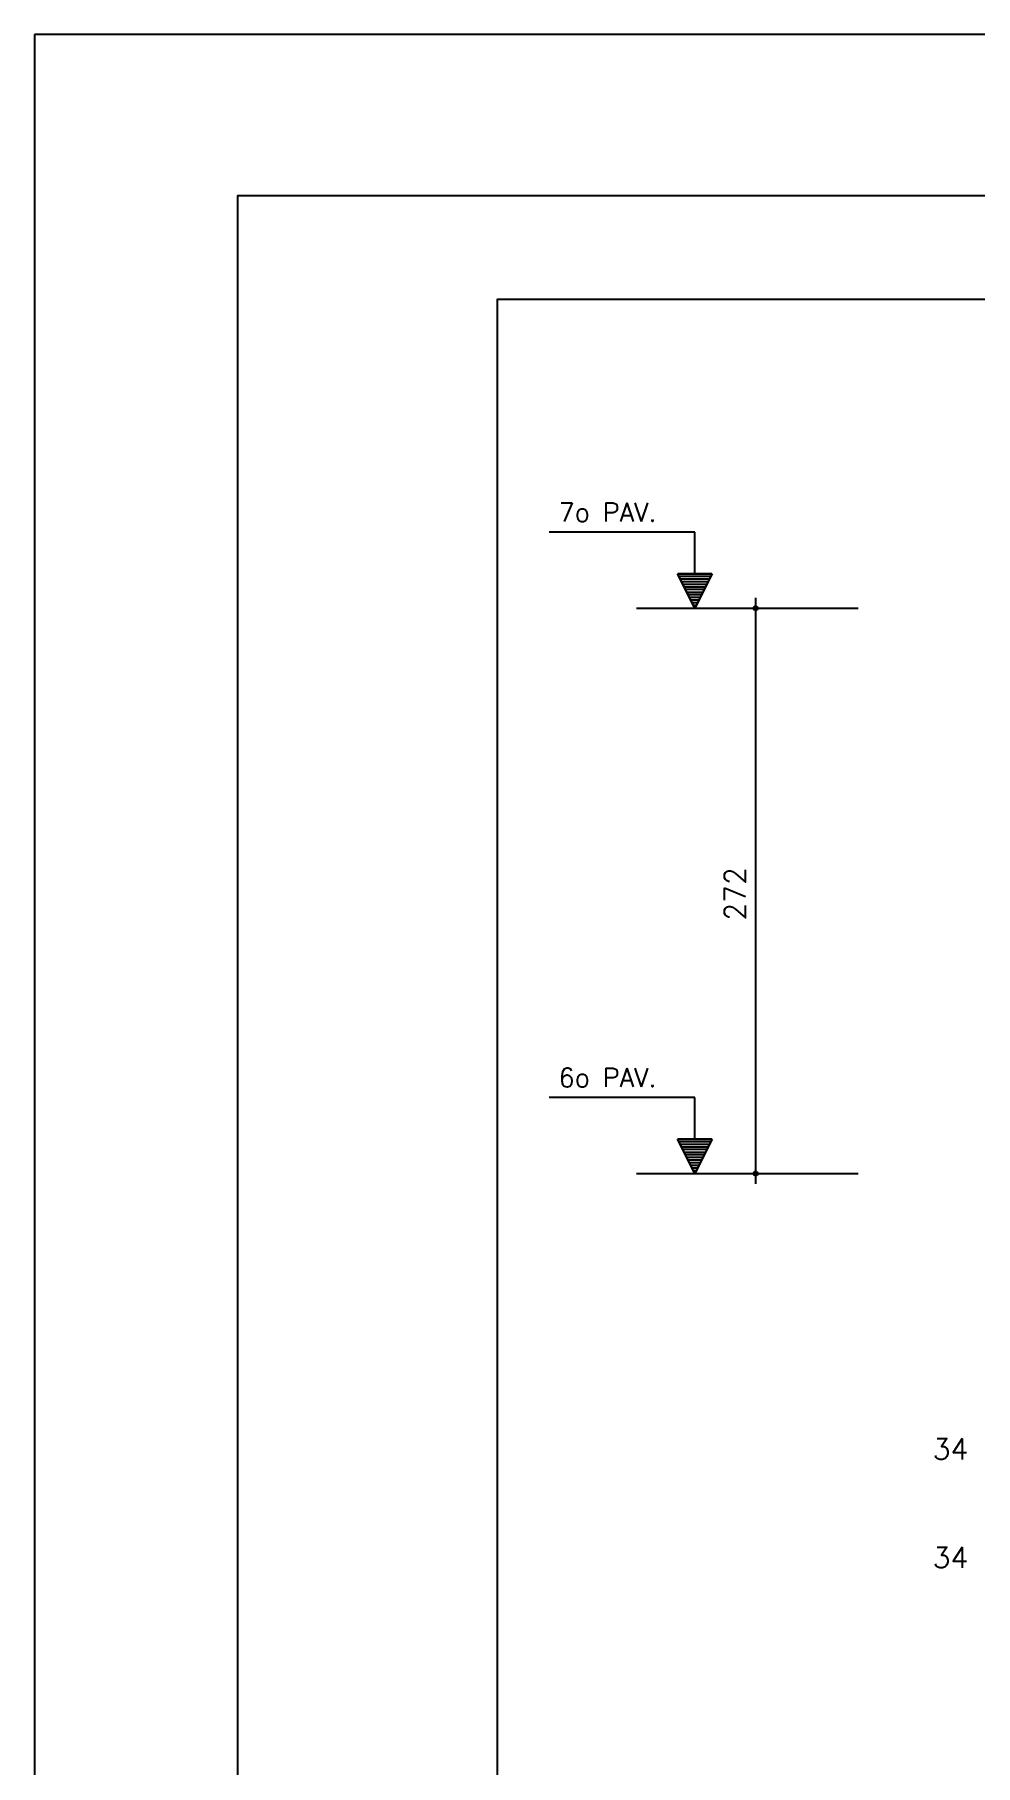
# Model space of a CAD drawing. Extents: x -1.9 to 86, y -1.6 to 61.
# Drawn here: x -1.95 to 7.1, y 44.29 to 60.95 of the extents above; entities that cross this region are included whole.
import ezdxf

# ---------------------------------------------------------------- set-up
doc = ezdxf.new("R2010")
doc.units = 0
doc.header["$MEASUREMENT"] = 0
doc.linetypes.add('HIDDEN', pattern=[9.525, 6.35, -3.175])
doc.layers.get('Defpoints').update_dxf_attribs({"linetype": 'CONTINUOUS'})
for name, color, linetype in [('ARQ_FOLHA', 7, 'CONTINUOUS'), ('PENA_01', 1, 'CONTINUOUS'), ('PENA_02', 2, 'CONTINUOUS'), ('PENA_03', 3, 'CONTINUOUS')]:
    doc.layers.add(name, color=color, linetype=linetype)
doc.styles.get("Standard").update_dxf_attribs({"font": 'ROMANS.SHX'})

msp = doc.modelspace()

# ---------------------------------------------------------------- linework, layer by layer
at = {"layer": 'ARQ_FOLHA', "color": 1}
for points in [[(0, 0), (84.1, 0), (84.1, 59.4), (0, 59.4)], [(2.5, 1), (83.1, 1), (83.1, 58.4), (2.5, 58.4)]]:
    msp.add_lwpolyline(points, close=True, dxfattribs=at)
at = {"layer": 'Defpoints', "color": 8, "linetype": 'HIDDEN', "ltscale": 100}
msp.add_lwpolyline([(-1.95, 60.95), (-1.95, -1.55), (86.05, -1.55), (86.05, 60.95)], close=True, dxfattribs=at)
at = {"layer": 'PENA_01', "linetype": 'Continuous'}
for p, q in [((4.987, 49.89), (4.987, 55.53)), ((3.841, 55.43), (5.972, 55.43)), ((3.841, 49.99), (5.972, 49.99))]:
    msp.add_line(p, q, dxfattribs=at)
at = {"layer": 'PENA_02', "linetype": 'Continuous'}
for centre, radius in [((4.987, 55.43), 0.02), ((4.987, 55.43), 0.01), ((4.987, 49.99), 0.02), ((4.987, 49.99), 0.01)]:
    msp.add_circle(centre, radius, dxfattribs=at)
at = {"layer": 'PENA_03', "linetype": 'Continuous'}
for p, q in [((4.4, 56.162), (3, 56.162)), ((4.4, 55.762), (4.4, 56.162)), ((4.401, 55.762), (4.401, 56.163)), ((4.401, 55.43), (4.235, 55.762)), ((4.235, 55.762), (4.4, 55.762)), ((4.401, 55.433), (4.237, 55.761)), ((4.564, 55.761), (4.237, 55.761)), ((4.554, 55.736), (4.247, 55.736)), ((4.541, 55.711), (4.26, 55.711)), ((4.528, 55.685), (4.273, 55.685)), ((4.516, 55.66), (4.286, 55.66)), ((4.503, 55.634), (4.299, 55.634)), ((4.567, 55.762), (4.401, 55.43)), ((4.401, 55.762), (4.567, 55.762)), ((4.564, 55.761), (4.401, 55.433)), ((4.49, 55.609), (4.311, 55.609)), ((4.477, 55.583), (4.324, 55.583)), ((4.464, 55.558), (4.337, 55.558)), ((4.452, 55.532), (4.35, 55.532)), ((4.439, 55.507), (4.362, 55.507)), ((4.426, 55.481), (4.375, 55.481)), ((4.413, 55.456), (4.388, 55.456)), ((4.4, 50.722), (3, 50.722)), ((4.4, 50.322), (4.4, 50.722)), ((4.401, 50.322), (4.401, 50.723)), ((4.401, 49.99), (4.235, 50.322)), ((4.235, 50.322), (4.4, 50.322)), ((4.401, 49.993), (4.237, 50.321)), ((4.564, 50.321), (4.237, 50.321)), ((4.567, 50.322), (4.401, 49.99)), ((4.401, 50.322), (4.567, 50.322)), ((4.564, 50.321), (4.401, 49.993)), ((4.554, 50.296), (4.247, 50.296)), ((4.541, 50.271), (4.26, 50.271)), ((4.528, 50.245), (4.273, 50.245)), ((4.516, 50.22), (4.286, 50.22)), ((4.503, 50.194), (4.299, 50.194)), ((4.49, 50.169), (4.311, 50.169)), ((4.477, 50.143), (4.324, 50.143)), ((4.464, 50.118), (4.337, 50.118)), ((4.452, 50.092), (4.35, 50.092)), ((4.439, 50.067), (4.362, 50.067)), ((4.426, 50.041), (4.375, 50.041)), ((4.413, 50.016), (4.388, 50.016))]:
    msp.add_line(p, q, dxfattribs=at)

# ---------------------------------------------------------------- texts
for s, height, p in [('7o PAV.', 0.18, (3.091, 56.264)), ('6o PAV.', 0.18, (3.091, 50.824)), ('34', 0.2, (6.689, 47.239)), ('34', 0.2, (6.689, 46.195))]:
    msp.add_text(s, height=height, dxfattribs=at).set_placement(p)
msp.add_text('272', height=0.2, rotation=90, dxfattribs=at).set_placement((4.887, 52.424))

doc.saveas('drawing.dxf')
